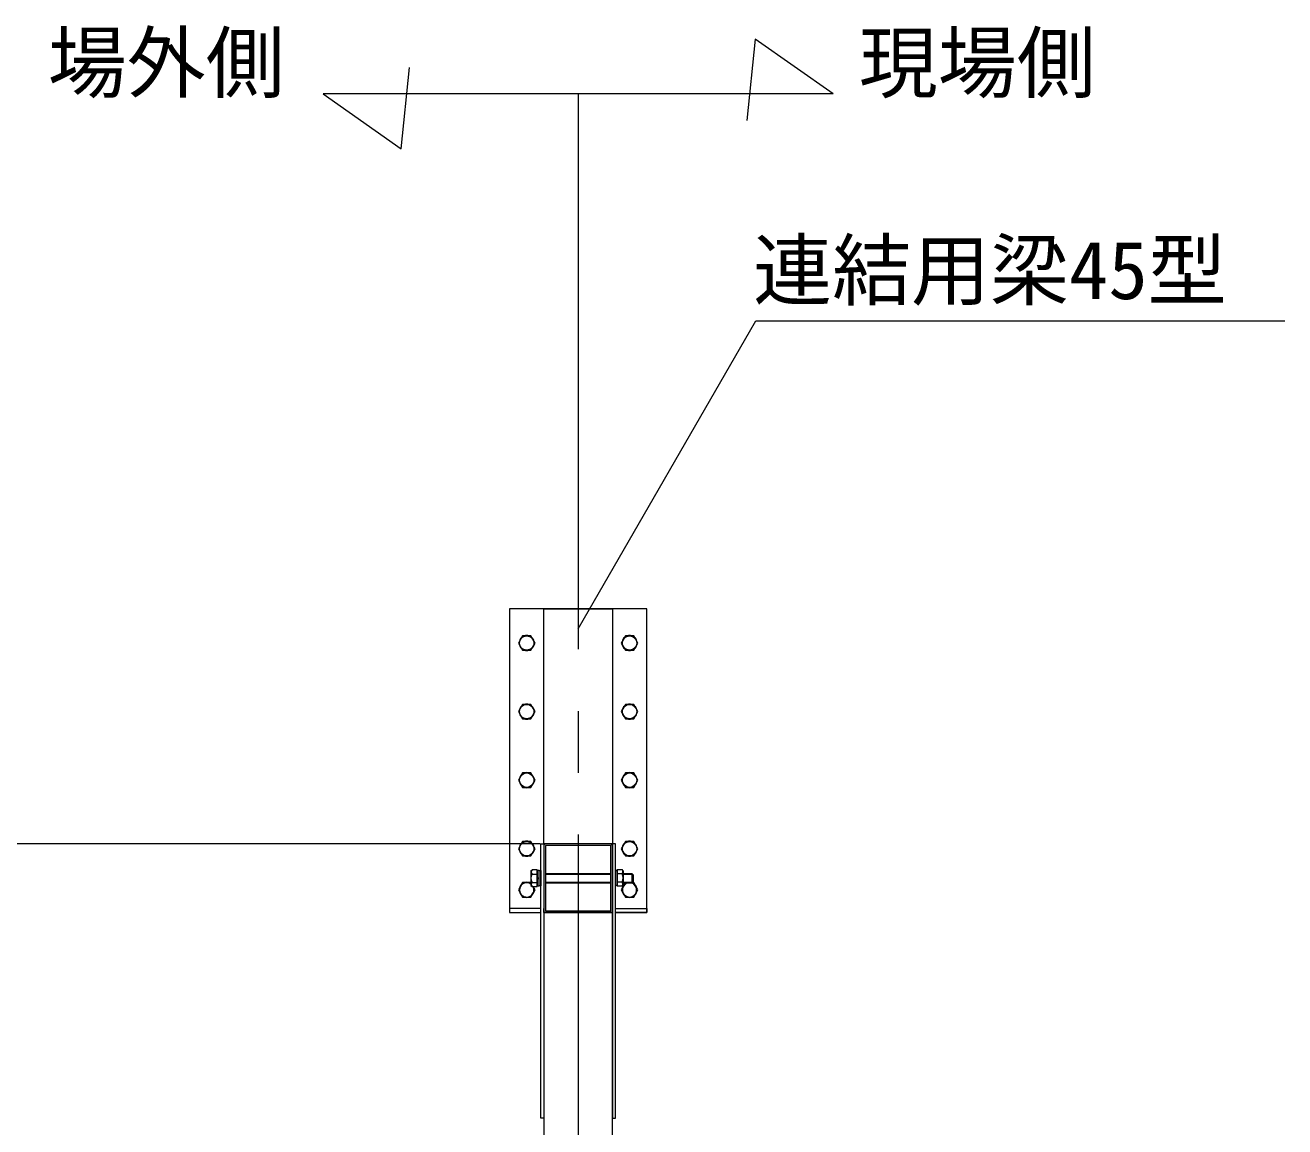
# Model space of a CAD drawing. Units: millimetres, scale not verified. Extents: x 2437 to 26587, y -17325 to 17325.
# Drawn here: x 19860 to 21698, y 8754 to 10361 of the extents above; entities that cross this region are included whole.
import ezdxf
from ezdxf.enums import TextEntityAlignment as Align

# ---------------------------------------------------------------- set-up
doc = ezdxf.new("R2010")
doc.units = ezdxf.units.MM
doc.header["$LTSCALE"] = 90
doc.linetypes.add('CHAIN2', pattern=[12, 9, -1, 1, -1])
for name, color, linetype, lineweight in [('0-6_ﾎﾞﾙﾄ類', 2, 'Continuous', 18), ('0-B_寸法', 3, 'Continuous', 18), ('1-4_通芯', 1, 'CHAIN2', 18), ('1-8_標準柱', 7, 'Continuous', 18), ('1-9_文字', 7, 'Continuous', 18), ('1-B_連結用梁45', 7, 'Continuous', 18)]:
    doc.layers.add(name, color=color, linetype=linetype, lineweight=lineweight)
doc.styles.add('ＭＳ ゴシック', font='')
doc.styles.get('ＭＳ ゴシック').set_extended_font_data('MS Gothic')

msp = doc.modelspace()

# ---------------------------------------------------------------- linework, layer by layer
at = {"layer": '0-6_ﾎﾞﾙﾄ類'}
for p, q in [((20598.08, 9127.5), (20599.7, 9129.12)), ((20598.08, 9127.5), (20598.08, 9106.5)), ((20599.7, 9123.07), (20607.08, 9123.07)), ((20607.08, 9117), (20610.08, 9117.8)), ((20607.08, 9116.2), (20610.08, 9117)), ((20619.18, 9124), (20714.58, 9124)), ((20619.18, 9122.8), (20714.58, 9122.8)), ((20731.06, 9123.38), (20723.68, 9123.38)), ((20732.68, 9127.82), (20731.06, 9129.45)), ((20732.68, 9127.82), (20732.68, 9106.82)), ((20732.68, 9124), (20745.08, 9124)), ((20732.68, 9122.8), (20746.28, 9122.8)), ((20745.08, 9124), (20745.08, 9110)), ((20745.08, 9124), (20747.08, 9122)), ((20747.08, 9122), (20747.08, 9112)), ((20598.08, 9106.5), (20599.7, 9104.88)), ((20599.7, 9110.93), (20607.08, 9110.93)), ((20619.18, 9111.2), (20714.58, 9111.2)), ((20619.18, 9110), (20714.58, 9110)), ((20731.06, 9111.26), (20723.68, 9111.26)), ((20732.68, 9106.82), (20731.06, 9105.19)), ((20732.68, 9111.2), (20746.28, 9111.2)), ((20732.68, 9110), (20745.08, 9110)), ((20745.08, 9110), (20747.08, 9112))]:
    msp.add_line(p, q, dxfattribs=at)
for points in [[(20585.82, 9470.5), (20579.76, 9460), (20585.82, 9449.5), (20597.94, 9449.5), (20604.01, 9460), (20597.94, 9470.5)], [(20735.82, 9470.5), (20729.75, 9460), (20735.82, 9449.5), (20747.94, 9449.5), (20754, 9460), (20747.94, 9470.5)], [(20585.82, 9370.5), (20579.76, 9360), (20585.82, 9349.5), (20597.94, 9349.5), (20604.01, 9360), (20597.94, 9370.5)], [(20735.82, 9370.5), (20729.75, 9360), (20735.82, 9349.5), (20747.94, 9349.5), (20754, 9360), (20747.94, 9370.5)], [(20585.82, 9270.5), (20579.76, 9260), (20585.82, 9249.5), (20597.94, 9249.5), (20604.01, 9260), (20597.94, 9270.5)], [(20735.82, 9270.5), (20729.75, 9260), (20735.82, 9249.5), (20747.94, 9249.5), (20754, 9260), (20747.94, 9270.5)], [(20585.82, 9170.5), (20579.76, 9160), (20585.82, 9149.5), (20597.94, 9149.5), (20604.01, 9160), (20597.94, 9170.5)], [(20735.82, 9170.5), (20729.75, 9160), (20735.82, 9149.5), (20747.94, 9149.5), (20754, 9160), (20747.94, 9170.5)], [(20610.08, 9105.65), (20610.08, 9128.35), (20607.08, 9128.35), (20607.08, 9105.65)], [(20610.08, 9106), (20610.08, 9128), (20612.38, 9128), (20612.38, 9106)], [(20723.68, 9128.32), (20723.68, 9106.32), (20721.38, 9106.32), (20721.38, 9128.32)]]:
    msp.add_lwpolyline(points, close=True, dxfattribs=at)
for points in [[(20599.7, 9104.88), (20607.08, 9104.88), (20607.08, 9129.12), (20599.7, 9129.12)], [(20731.06, 9105.19), (20723.68, 9105.19), (20723.68, 9129.45), (20731.06, 9129.45)], [(20598.08, 9110.26), (20597.94, 9110.5), (20585.82, 9110.5), (20579.76, 9100), (20585.82, 9089.5), (20597.94, 9089.5), (20604.01, 9100), (20601.19, 9104.88)], [(20735.53, 9110), (20729.75, 9100), (20735.82, 9089.5), (20747.94, 9089.5), (20754, 9100), (20747.94, 9110.5), (20745.58, 9110.5)]]:
    msp.add_lwpolyline(points, dxfattribs=at)
for centre in [(20591.88, 9460), (20741.88, 9460), (20591.88, 9360), (20741.88, 9360), (20591.88, 9260), (20741.88, 9260), (20591.88, 9160), (20741.88, 9160)]:
    msp.add_circle(centre, 10.5, dxfattribs=at)
for centre, radius, start, end in [((20591.88, 9460), 11, 132.659, 167.341), ((20591.88, 9460), 11, 72.659, 107.341), ((20591.88, 9460), 11, 12.659, 47.341), ((20741.88, 9460), 11, 132.659, 167.341), ((20741.88, 9460), 11, 72.659, 107.341), ((20741.88, 9460), 11, 12.659, 47.341), ((20591.88, 9460), 11, 192.659, 227.341), ((20591.88, 9460), 11, 252.659, 287.341), ((20591.88, 9460), 11, 312.659, 347.341), ((20741.88, 9460), 11, 192.659, 227.341), ((20741.88, 9460), 11, 252.659, 287.341), ((20741.88, 9460), 11, 312.659, 347.341), ((20591.88, 9360), 11, 132.659, 167.341), ((20591.88, 9360), 11, 192.659, 227.341), ((20591.88, 9360), 11, 72.659, 107.341), ((20591.88, 9360), 11, 12.659, 47.341), ((20591.88, 9360), 11, 312.659, 347.341), ((20741.88, 9360), 11, 132.659, 167.341), ((20741.88, 9360), 11, 192.659, 227.341), ((20741.88, 9360), 11, 72.659, 107.341), ((20741.88, 9360), 11, 12.659, 47.341), ((20741.88, 9360), 11, 312.659, 347.341), ((20591.88, 9360), 11, 252.659, 287.341), ((20741.88, 9360), 11, 252.659, 287.341), ((20591.88, 9260), 11, 132.659, 167.341), ((20591.88, 9260), 11, 72.659, 107.341), ((20591.88, 9260), 11, 12.659, 47.341), ((20741.88, 9260), 11, 132.659, 167.341), ((20741.88, 9260), 11, 72.659, 107.341), ((20741.88, 9260), 11, 12.659, 47.341), ((20591.88, 9260), 11, 192.659, 227.341), ((20591.88, 9260), 11, 252.659, 287.341), ((20591.88, 9260), 11, 312.659, 347.341), ((20741.88, 9260), 11, 192.659, 227.341), ((20741.88, 9260), 11, 252.659, 287.341), ((20741.88, 9260), 11, 312.659, 347.341), ((20591.88, 9160), 11, 72.659, 107.341), ((20741.88, 9160), 11, 72.659, 107.341), ((20591.88, 9160), 11, 132.659, 167.341), ((20591.88, 9160), 11, 192.659, 227.341), ((20591.88, 9160), 11, 12.659, 47.341), ((20591.88, 9160), 11, 312.659, 347.341), ((20741.88, 9160), 11, 132.659, 167.341), ((20741.88, 9160), 11, 192.659, 227.341), ((20741.88, 9160), 11, 12.659, 47.341), ((20741.88, 9160), 11, 312.659, 347.341), ((20591.88, 9160), 11, 252.659, 287.341), ((20741.88, 9160), 11, 252.659, 287.341), ((20610.21, 9117), 12.12, 150, 210), ((20602.74, 9126.09), 4.28, 135, 225), ((20728.03, 9126.41), 4.28, 315, 45), ((20720.56, 9117.32), 12.12, 330, 30), ((20591.88, 9100), 11, 132.659, 167.341), ((20591.88, 9100), 11, 192.659, 227.341), ((20591.88, 9100), 10.5, 53.809, 27.668), ((20591.88, 9100), 11, 72.659, 107.341), ((20602.74, 9107.91), 4.28, 135, 225), ((20591.88, 9100), 11, 312.659, 347.341), ((20591.88, 9100), 11, 12.659, 26.311), ((20728.03, 9108.23), 4.28, 315, 45), ((20741.88, 9100), 11, 132.659, 167.341), ((20741.88, 9100), 11, 192.659, 227.341), ((20741.88, 9100), 10.5, 107.753, 72.256), ((20741.88, 9100), 11, 12.659, 47.341), ((20741.88, 9100), 11, 312.659, 347.341), ((20591.88, 9100), 11, 252.659, 287.341), ((20741.88, 9100), 11, 252.659, 287.341)]:
    msp.add_arc(centre, radius, start, end, dxfattribs=at)
at = {"layer": '0-B_寸法'}
msp.add_line((20611.38, 9167), (19129.88, 9167), dxfattribs=at)
at = {"layer": '1-4_通芯'}
msp.add_line((20666.88, 10260.85), (20666.88, 3155), dxfattribs=at)
at = {"layer": '1-8_標準柱'}
for points in [[(20612.38, 9167), (20616.88, 9167), (20616.88, 8767), (20612.38, 8767)], [(20721.38, 9167), (20716.88, 9167), (20716.88, 8767), (20721.38, 8767)]]:
    msp.add_lwpolyline(points, close=True, dxfattribs=at)
msp.add_lwpolyline([(20716.88, 8717), (20716.88, 9067), (20616.88, 9067), (20616.88, 8721.96)], dxfattribs=at)
at = {"layer": '1-9_文字'}
for p, q in [((20666.88, 9480.68), (20926.22, 9929.86)), ((20926.22, 9929.86), (20926.65, 9929.86)), ((20926.65, 9929.86), (21697.96, 9929.86))]:
    msp.add_line(p, q, dxfattribs=at)
for points in [[(21038.82, 10260.85), (20925.3, 10340.94), (20912.8, 10222.13)], [(21038.82, 10260.85), (20294.94, 10260.85), (20408.46, 10180.76), (20420.96, 10299.56)]]:
    msp.add_lwpolyline(points, dxfattribs=at)
at = {"layer": '1-B_連結用梁45'}
for p, q in [((20616.88, 9164.7), (20616.88, 9069.3)), ((20714.58, 9167), (20619.18, 9167)), ((20716.88, 9069.3), (20716.88, 9164.7)), ((20616.88, 9067), (20616.88, 9073)), ((20616.88, 9067), (20716.88, 9067)), ((20619.18, 9067), (20714.58, 9067)), ((20716.88, 9067), (20716.88, 9073))]:
    msp.add_line(p, q, dxfattribs=at)
for points in [[(20721.38, 9067), (20766.88, 9067), (20766.88, 9510), (20566.88, 9510), (20566.88, 9067), (20612.38, 9067)], [(20612.38, 9073), (20566.88, 9073), (20566.88, 9067), (20612.38, 9067)], [(20721.38, 9073), (20766.88, 9073), (20766.88, 9067), (20721.38, 9067)]]:
    msp.add_lwpolyline(points, dxfattribs=at)
for points in [[(20616.88, 9510), (20716.88, 9510), (20716.88, 9167), (20616.88, 9167)], [(20619.18, 9069.3), (20714.58, 9069.3), (20714.58, 9164.7), (20619.18, 9164.7)]]:
    msp.add_lwpolyline(points, close=True, dxfattribs=at)
for centre, start, end in [((20619.18, 9164.7), 90, 180), ((20714.58, 9164.7), 0, 90), ((20619.18, 9069.3), 180, 270), ((20714.58, 9069.3), 270, 0)]:
    msp.add_arc(centre, 2.3, start, end, dxfattribs=at)

# ---------------------------------------------------------------- texts
at = {"layer": '1-9_文字', "style": 'ＭＳ ゴシック'}
for s, p in [('場外側', (19893.02, 10238.93)), ('現場側', (21076.41, 10238.93)), ('連結用梁45型', (20922.22, 9936.34))]:
    msp.add_text(s, height=84.46, dxfattribs=at).set_placement(p, align=Align.BOTTOM_LEFT)

doc.saveas('drawing.dxf')
